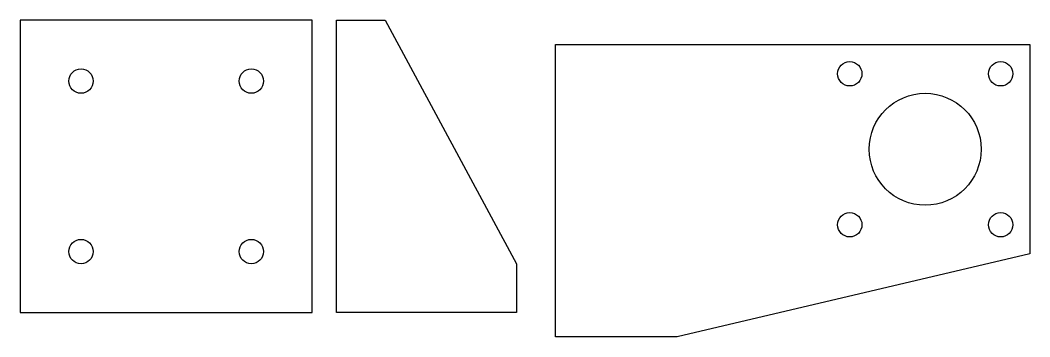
# Model space of a CAD drawing. Extents: x 0 to 208, y -5 to 60.
import ezdxf

# ---------------------------------------------------------------- set-up
doc = ezdxf.new("R2010")
doc.units = 0
doc.layers.add('Binder003', color=7, linetype='CONTINUOUS')

msp = doc.modelspace()

# ---------------------------------------------------------------- linework, layer by layer
at = {"layer": 'Binder003'}
for p, q in [((60, 60), (0, 60)), ((0, 60), (0, 0)), ((60, 0), (60, 60)), ((65, 0), (65, 60)), ((65, 60), (75, 60)), ((75, 60), (102, 10)), ((110, 55), (207.5, 55)), ((110, -5), (110, 55)), ((207.5, 55), (207.5, 12)), ((207.5, 12), (135, -5)), ((102, 10), (102, 0)), ((0, 0), (60, 0)), ((102, 0), (65, 0)), ((135, -5), (110, -5))]:
    msp.add_line(p, q, dxfattribs=at)
for centre, radius in [((12.5, 47.5), 2.5), ((47.5, 47.5), 2.5), ((170.5, 49), 2.5), ((201.5, 49), 2.5), ((186, 33.5), 11.5), ((170.5, 18), 2.5), ((201.5, 18), 2.5), ((12.5, 12.5), 2.5), ((47.5, 12.5), 2.5)]:
    msp.add_circle(centre, radius, dxfattribs=at)

doc.saveas('drawing.dxf')
